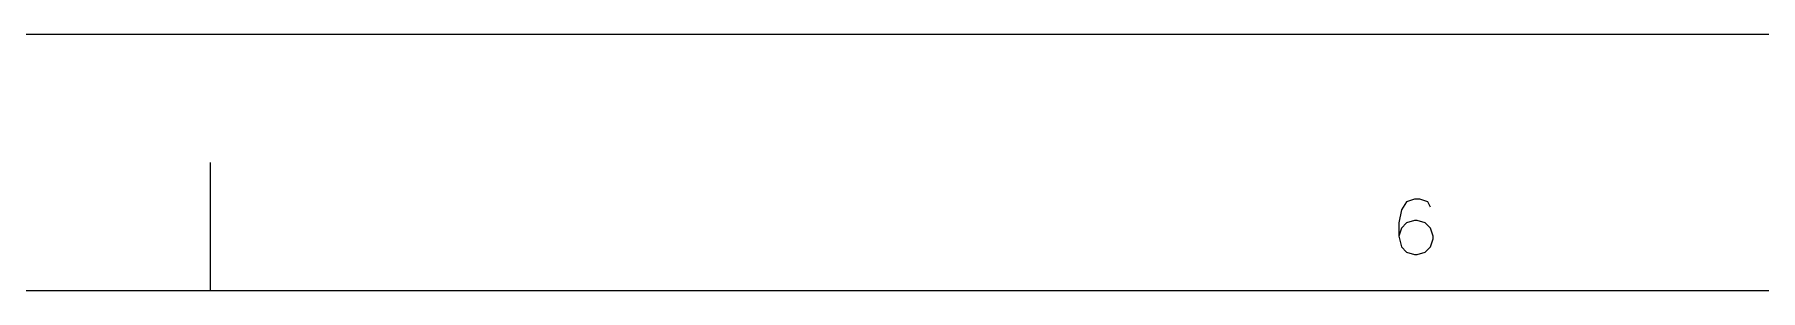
# Model space of a CAD drawing. Header units: millimetres. Extents: x -312439 to 477422, y -331570 to 212570.
# Drawn here: x 363799 to 367168, y 113413 to 113913 of the extents above; entities that cross this region are included whole.
import ezdxf

# ---------------------------------------------------------------- set-up
doc = ezdxf.new("R2010")
doc.units = ezdxf.units.MM
doc.layers.add('FORMATO A1', color=1, linetype='Continuous')

# ---------------------------------------------------------------- blocks, each defined once
blk = doc.blocks.new('A$C2D342850')
at = {"layer": 'FORMATO A1', "color": 1, "linetype": 'Continuous'}
for p, q in [((84100, 0), (0, 0)), ((52500, -1000), (52500, -500))]:
    blk.add_line(p, q, dxfattribs=at)
at = {"layer": 'FORMATO A1', "color": 2, "linetype": 'Continuous'}
blk.add_line((2500, -1000), (83100, -1000), dxfattribs=at)
at = {"layer": 'FORMATO A1', "color": 1, "linetype": 'Continuous'}
blk.add_lwpolyline([(57262.7, -674.37), (57252.39, -653.75), (57221.45, -643.44), (57200.83, -643.44), (57169.89, -653.75), (57149.26, -684.69), (57138.95, -736.25), (57138.95, -787.81), (57149.26, -829.06), (57169.89, -849.69), (57200.83, -860), (57211.14, -860), (57242.08, -849.69), (57262.7, -829.06), (57273.01, -798.12), (57273.01, -787.81), (57262.7, -756.87), (57242.08, -736.25), (57211.14, -725.94), (57200.83, -725.94), (57169.89, -736.25), (57149.26, -756.87), (57138.95, -787.81)], dxfattribs=at)

msp = doc.modelspace()

# ---------------------------------------------------------------- linework, layer by layer
at = {"layer": 'FORMATO A1', "color": 2, "linetype": 'Continuous'}
msp.add_line((339142.032, 113412.941, 0), (379442.032, 113412.941, 0), dxfattribs=at)

# ---------------------------------------------------------------- block references
at = {"layer": 'FORMATO A1', "xscale": 0.5, "yscale": 0.5, "zscale": 0.5}
msp.add_blockref('A$C2D342850', (337892.032, 113912.941, 0), dxfattribs=at)

doc.saveas('drawing.dxf')
